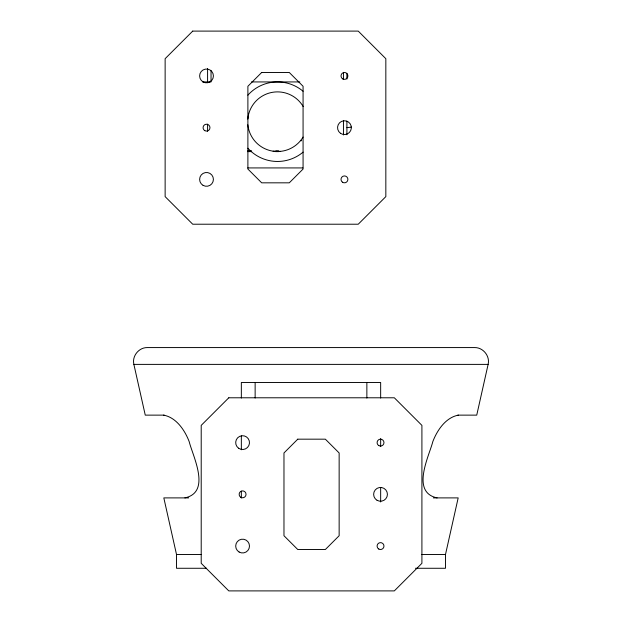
<?xml version="1.0" encoding="UTF-8"?>
<svg xmlns="http://www.w3.org/2000/svg" width="622" height="622" viewBox="0 0 622 622"><rect width="100%" height="100%" fill="white"/><g stroke="black" fill="none" stroke-linecap="round" stroke-linejoin="round"><path stroke-width="0.93" d="M247.89 118.172L248.007 117.301M457.87 415.131L476.74 415.131L488.122 364.383C490.159 356.126 483.162 347.395 474.656 347.574L147.344 347.574C138.838 347.395 131.841 356.126 133.878 364.383L145.26 415.131L164.13 415.131M415.41 568.275L445.492 568.275L445.492 554.482L458.181 497.895L433.332 497.895M346.905 127.658L351.523 127.09M458.36 415.131C445.624 417.58 437.212 430.222 432.826 441.581C429.297 455.654 410.427 492.297 437.118 497.895M184.882 497.895C211.597 492.126 192.703 456.004 189.174 441.581C184.788 430.222 176.376 417.58 163.648 415.131M202.803 81.933L210.174 81.933M251.459 81.933L299.851 81.933M247.766 150.874L251.63 150.874M275.795 150.874L278.695 150.874M247.766 151.387L251.63 151.387M280.335 151.387L273.112 151.193M247.486 151.62L251.63 151.62M275.569 151.62L278.695 151.62M247.766 167.924L302.86 167.924M133.878 364.383L488.122 364.383M188.668 497.895L163.819 497.895L176.508 554.482L176.508 568.275L206.59 568.275M176.508 554.482L201.155 554.482M421.755 554.482L445.492 554.482M380.656 398.033L380.656 382.491L241.344 382.491L241.344 398.033M380.656 438.572L380.656 446.604M380.656 487.399L380.656 501.977M366.863 382.491L366.863 398.033M346.905 73.303L346.905 79.056M346.905 121.096L346.905 134.787M343.453 72.346L343.453 79.056M343.453 120.52L343.453 134.99M255.137 382.491L255.137 398.033M241.344 435.921L241.344 449.784M241.344 491.155L241.344 498.09M211.037 70.426L211.037 81.933M207.585 68.513L207.585 81.933M207.585 124.143L207.585 131.296M303.116 152.11A39.761 39.761 0 0 1 247.89 148.23M247.89 95.158A39.761 39.761 0 0 1 303.07 91.24M303.07 137.058A29.825 29.825 0 0 1 247.844 124.773M247.797 119.082A29.825 29.825 0 0 1 303.171 106.517M209.451 82.322A3.483 3.483 0 0 1 209.762 82.174M301.351 140.385A2.138 2.138 0 0 1 301.079 140.899M192.719 31.1L165.133 58.686L165.133 196.622L192.719 224.215L358.241 224.215L385.834 196.622L385.834 58.686L358.241 31.1L192.719 31.1M261.691 72.479L247.89 86.271L247.89 169.036L261.691 182.829L289.277 182.829L303.07 169.036L303.07 86.271L289.277 72.479L261.691 72.479M228.795 397.785L201.209 425.378L201.209 563.314L228.795 590.9L394.325 590.9L421.91 563.314L421.91 425.378L394.325 397.785L228.795 397.785M297.767 439.171L283.974 452.964L283.974 535.729L297.767 549.521L325.353 549.521L339.145 535.729L339.145 452.964L325.353 439.171L297.767 439.171M340.483 133.295A6.896 6.896 0 0 0 351.321 128.28A6.896 6.896 0 0 0 341.556 121.399A6.896 6.896 0 0 0 340.483 133.295M203.067 81.902A6.896 6.896 0 0 0 213.408 75.931A6.896 6.896 0 0 0 203.067 69.959A6.896 6.896 0 0 0 203.067 81.902M203.067 185.356A6.896 6.896 0 0 0 213.408 179.385A6.896 6.896 0 0 0 203.067 173.414A6.896 6.896 0 0 0 203.067 185.356M342.73 78.916A3.452 3.452 0 0 0 347.9 75.931A3.452 3.452 0 0 0 342.73 72.945A3.452 3.452 0 0 0 342.73 78.916M204.786 130.643A3.452 3.452 0 0 0 209.964 127.658A3.452 3.452 0 0 0 204.786 124.672A3.452 3.452 0 0 0 204.786 130.643M342.465 182.199A3.452 3.452 0 0 0 347.885 179.696A3.452 3.452 0 0 0 343.002 176.251A3.452 3.452 0 0 0 342.465 182.199M377.08 500.313A6.896 6.896 0 0 0 387.42 494.342A6.896 6.896 0 0 0 377.08 488.371A6.896 6.896 0 0 0 377.08 500.313M238.615 448.252A6.896 6.896 0 0 0 249.461 443.237A6.896 6.896 0 0 0 239.695 436.356A6.896 6.896 0 0 0 238.615 448.252M239.143 552.041A6.896 6.896 0 0 0 249.484 546.069A6.896 6.896 0 0 0 239.143 540.098A6.896 6.896 0 0 0 239.143 552.041M378.806 445.601A3.452 3.452 0 0 0 383.976 442.615A3.452 3.452 0 0 0 378.806 439.63A3.452 3.452 0 0 0 378.806 445.601M240.862 497.328A3.452 3.452 0 0 0 246.04 494.342A3.452 3.452 0 0 0 240.862 491.357A3.452 3.452 0 0 0 240.862 497.328M378.806 549.055A3.452 3.452 0 0 0 383.976 546.069A3.452 3.452 0 0 0 378.806 543.084A3.452 3.452 0 0 0 378.806 549.055"/></g></svg>
